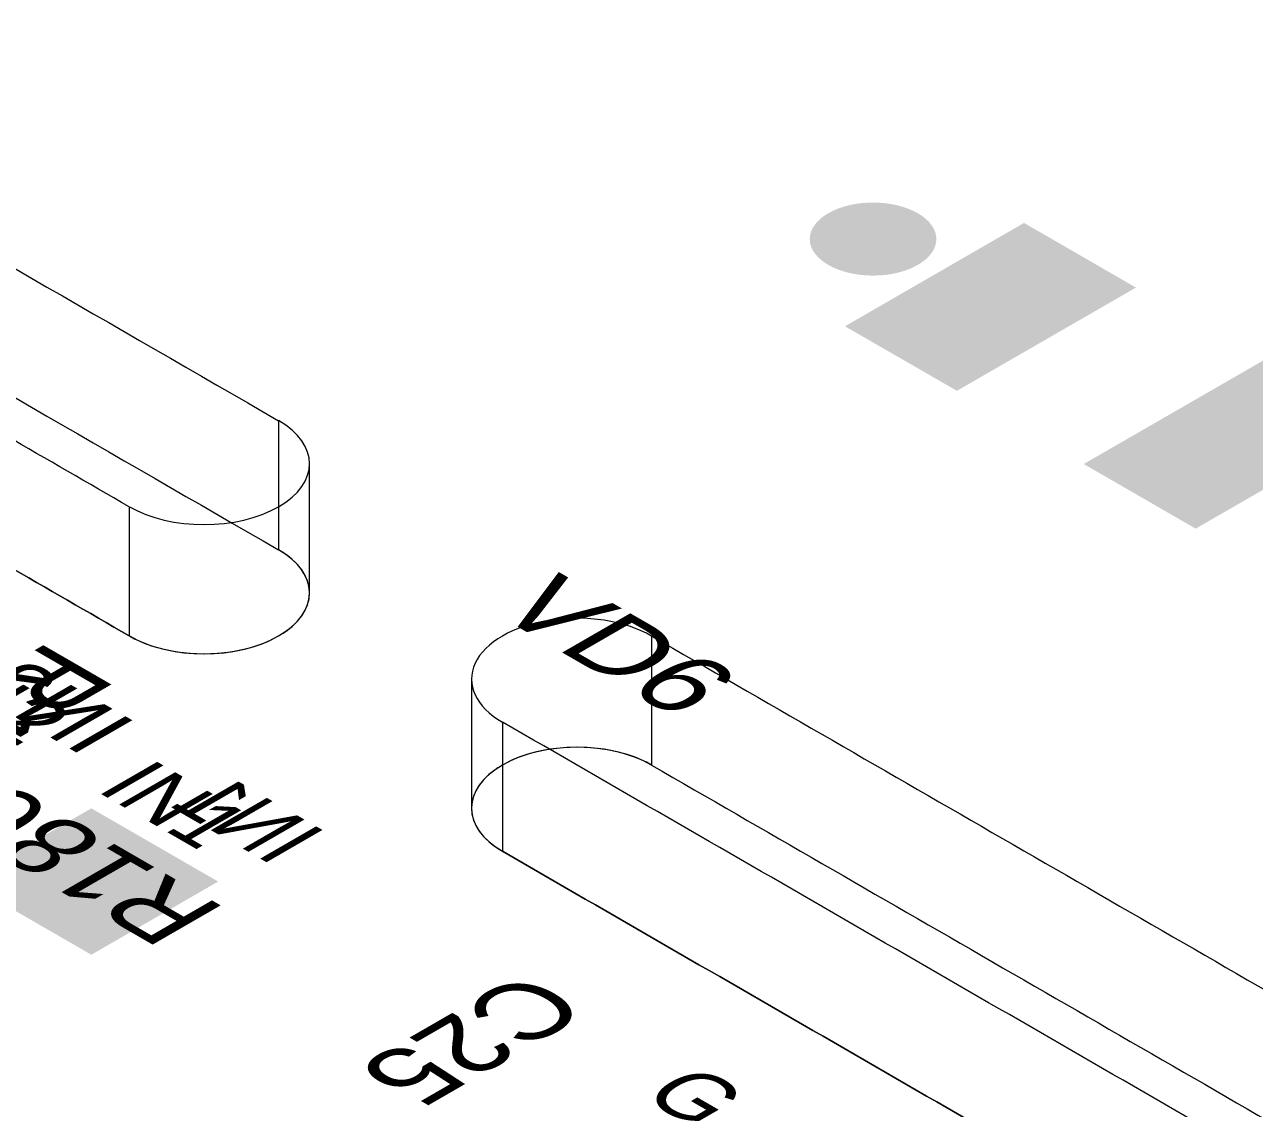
# Model space of a CAD drawing. Header units: millimetres. Extents: x -6 to 177, y -65 to 42.
# Drawn here: x 38.25 to 49.91, y -0.19 to 10.08 of the extents above; entities that cross this region are included whole.
import ezdxf

# ---------------------------------------------------------------- set-up
doc = ezdxf.new("R2010")
doc.units = ezdxf.units.MM
for name, color, linetype, true_color in [('Bottom Layer- Bottom', 7, 'Continuous', 0xffffff), ('Bottom Overlay- Bot Silk', 7, 'Continuous', 0xffffff), ('Bottom Solder- Bot Mask', 7, 'Continuous', 0xffffff), ('Multi-Layer', 7, 'Continuous', 0xffffff), ('Pad Holes', 7, 'Continuous', 0xffffff), ('Top Layer- Top', 7, 'Continuous', 0xffffff), ('Top Overlay- Top Silk', 7, 'Continuous', 0xffffff), ('Top Paste- Top Paste', 7, 'Continuous', 0xffffff), ('Top Solder- Top Mask', 7, 'Continuous', 0xffffff), ('Via Holes', 7, 'Continuous', 0xffffff)]:
    doc.layers.add(name, color=color, linetype=linetype, true_color=true_color)
doc.styles.add('Arial', font='')
doc.styles.get('Arial').set_extended_font_data('Arial')

# ---------------------------------------------------------------- blocks, each defined once
blk = doc.blocks.new('LED3528_311')
at = {"layer": 'Top Layer- Top', "linetype": 'Continuous', "lineweight": 18}
for points in [[(48.714, 7.59), (47.088, 6.651), (46.098, 7.223), (47.724, 8.162)], [(48.361, 5.917), (49.987, 6.856), (50.977, 6.284), (49.351, 5.345)]]:
    blk.add_hatch(color=7, dxfattribs=at).paths.add_polyline_path(points, flags=0)
at = {"layer": 'Top Paste- Top Paste', "linetype": 'Continuous', "lineweight": 18}
for points in [[(48.714, 7.59), (47.088, 6.651), (46.098, 7.223), (47.724, 8.162)], [(48.361, 5.917), (49.987, 6.856), (50.977, 6.284), (49.351, 5.345)]]:
    blk.add_hatch(color=7, dxfattribs=at).paths.add_polyline_path(points, flags=0)
at = {"layer": 'Top Solder- Top Mask', "linetype": 'Continuous', "lineweight": 18}
for points in [[(48.785, 7.59), (47.088, 6.611), (46.027, 7.223), (47.724, 8.203)], [(48.29, 5.917), (49.987, 6.896), (51.048, 6.284), (49.351, 5.304)]]:
    blk.add_hatch(color=7, dxfattribs=at).paths.add_polyline_path(points, flags=0)
blk = doc.blocks.new('PLS_8_B_219')
at = {"layer": 'Bottom Layer- Bottom', "linetype": 'Continuous', "lineweight": 18}
blk.add_hatch(color=7, dxfattribs=at).paths.add_polyline_path([(40.015, 1.958), (38.884, 1.304), (37.752, 1.958), (38.884, 2.611)], flags=0)
at = {"layer": 'Bottom Solder- Bot Mask', "linetype": 'Continuous', "lineweight": 18}
blk.add_hatch(color=7, dxfattribs=at).paths.add_polyline_path([(40.086, 1.958), (38.884, 1.264), (37.682, 1.958), (38.884, 2.652)], flags=0)
at = {"layer": 'Multi-Layer', "linetype": 'Continuous', "lineweight": 18}
blk.add_hatch(color=9, dxfattribs=at).paths.add_polyline_path([(40.015, 1.958), (38.884, 1.304), (37.752, 1.958), (38.884, 2.611)], flags=0)
at = {"layer": 'Pad Holes', "linetype": 'Continuous', "lineweight": 18}
h = blk.add_hatch(color=7, dxfattribs=at)
edge = h.paths.add_edge_path(flags=0)
edge.add_ellipse((38.884, 1.958), major_axis=(-0.5, 0), ratio=0.57735, start_angle=0, end_angle=360)
at = {"layer": 'Top Layer- Top', "linetype": 'Continuous', "lineweight": 18}
blk.add_hatch(color=7, dxfattribs=at).paths.add_polyline_path([(40.015, 1.958), (38.884, 1.304), (37.752, 1.958), (38.884, 2.611)], flags=0)
at = {"layer": 'Top Solder- Top Mask', "linetype": 'Continuous', "lineweight": 18}
blk.add_hatch(color=7, dxfattribs=at).paths.add_polyline_path([(40.086, 1.958), (38.884, 1.264), (37.682, 1.958), (38.884, 2.652)], flags=0)

msp = doc.modelspace()

# ---------------------------------------------------------------- hatches: boundary and pattern name
at = {"layer": 'Bottom Layer- Bottom', "linetype": 'Continuous', "lineweight": 18}
h = msp.add_hatch(color=7, dxfattribs=at)
edge = h.paths.add_edge_path(flags=0)
edge.add_ellipse((46.293, 8.05), major_axis=(-0.55, 0), ratio=0.57735, start_angle=0, end_angle=360)
at = {"layer": 'Bottom Solder- Bot Mask', "linetype": 'Continuous', "lineweight": 18}
h = msp.add_hatch(color=7, dxfattribs=at)
edge = h.paths.add_edge_path(flags=0)
edge.add_ellipse((46.293, 8.05), major_axis=(-0.6, 0), ratio=0.57735, start_angle=0, end_angle=360)
at = {"layer": 'Top Layer- Top', "linetype": 'Continuous', "lineweight": 18}
h = msp.add_hatch(color=7, dxfattribs=at)
edge = h.paths.add_edge_path(flags=0)
edge.add_ellipse((46.293, 8.05), major_axis=(-0.55, 0), ratio=0.57735, start_angle=0, end_angle=360)
at = {"layer": 'Top Solder- Top Mask', "linetype": 'Continuous', "lineweight": 18}
h = msp.add_hatch(color=7, dxfattribs=at)
edge = h.paths.add_edge_path(flags=0)
edge.add_ellipse((46.293, 8.05), major_axis=(-0.6, 0), ratio=0.57735, start_angle=0, end_angle=360)
at = {"layer": 'Via Holes', "linetype": 'Continuous', "lineweight": 18}
h = msp.add_hatch(color=7, dxfattribs=at)
edge = h.paths.add_edge_path(flags=0)
edge.add_ellipse((46.293, 8.05), major_axis=(-0.3, 0), ratio=0.57735, start_angle=0, end_angle=360)

# ---------------------------------------------------------------- linework, layer by layer
at = {"color": 252, "linetype": 'Continuous', "lineweight": 13}
for p, q in [((40.659, 6.328), (40.659, 5.103)), ((40.952, 4.695), (40.952, 5.92)), ((39.244, 5.511), (39.244, 4.287)), ((44.194, 4.287), (44.194, 3.062)), ((42.487, 3.878), (42.487, 2.654)), ((42.78, 3.47), (42.78, 2.245))]:
    msp.add_line(p, q, dxfattribs=at)
for centre, start_param, end_param in [((39.952, 5.92), 3.926991, 7.068583), ((39.952, 4.695), 3.926991, 7.068583), ((43.487, 3.878), 0.785398, 3.926991), ((43.487, 2.654), 0.785398, 3.926991)]:
    msp.add_ellipse(centre, major_axis=(1, 0), ratio=0.57735, start_param=start_param, end_param=end_param, dxfattribs=at)
at = {"color": 163, "linetype": 'Continuous', "lineweight": 18}
for centre, start_param, end_param in [((39.952, 4.695), 0.785398, 3.926991), ((43.487, 2.654), 3.926991, 7.068583)]:
    msp.add_ellipse(centre, major_axis=(-1, 0), ratio=0.57735, start_param=start_param, end_param=end_param, dxfattribs=at)
at = {"color": 252, "linetype": 'Continuous', "lineweight": 13}
for points, degree in [([(21.92, 17.146), (23.482, 16.245), (26.605, 14.442), (31.289, 11.737), (35.974, 9.032), (39.097, 7.229), (40.659, 6.328)], 3), ([(39.244, 5.511), (20.506, 16.33)], 1), ([(21.92, 15.922), (23.482, 15.02), (26.605, 13.217), (31.289, 10.512), (35.974, 7.808), (39.097, 6.005), (40.659, 5.103)], 3), ([(39.244, 4.287), (20.506, 15.105)], 1), ([(44.194, 4.287), (70.004, -10.614)], 1), ([(67.882, -11.023), (65.79, -9.815), (61.607, -7.4), (55.331, -3.776), (49.056, -0.153), (44.872, 2.262), (42.78, 3.47)], 3), ([(44.194, 3.062), (70.004, -11.839)], 1), ([(67.882, -12.247), (65.79, -11.04), (61.607, -8.624), (55.331, -5.001), (49.056, -1.378), (44.872, 1.038), (42.78, 2.245)], 3), ([(-6.364, 0.816), (2.946, -4.559), (21.567, -15.309), (49.497, -31.435), (77.428, -47.561), (96.049, -58.311), (105.359, -63.687)], 3)]:
    msp.add_open_spline(points, degree=degree, dxfattribs=at)
at = {"color": 163, "linetype": 'Continuous', "lineweight": 18}
for points, degree in [([(21.92, 15.922), (23.482, 15.02), (26.605, 13.217), (31.289, 10.512), (35.974, 7.808), (39.097, 6.005), (40.659, 5.103)], 3), ([(20.506, 15.105), (39.244, 4.287)], 1), ([(44.194, 3.062), (70.004, -11.839)], 1), ([(42.78, 2.245), (44.872, 1.038), (49.056, -1.378), (55.331, -5.001), (61.607, -8.624), (65.79, -11.04), (67.882, -12.247)], 3)]:
    msp.add_open_spline(points, degree=degree, dxfattribs=at)

# ---------------------------------------------------------------- block references
for name in ['PLS_8_B_219', 'LED3528_311']:
    msp.add_blockref(name, (0, 0), dxfattribs=at)

# ---------------------------------------------------------------- texts
at = {"layer": 'Bottom Overlay- Bot Silk', "color": 44, "linetype": 'Continuous', "lineweight": 13, "extrusion": (0, -0.816497, -0.57735), "char_height": 0.75, "attachment_point": 7, "text_direction": (-0.707107, 0.408248, -0.57735), "line_spacing_factor": 1.047437, "style": 'Arial'}
for s, insert in [('\\fArial|b0|i0;\\W0.9489;IN2', (38.807, 3.144, 0.086)), ('\\fArial|b0|i0;\\W0.8612;IN1', (40.603, 2.107, 0.086))]:
    msp.add_mtext(s, dxfattribs=dict(at, insert=insert))
at = {"layer": 'Top Overlay- Top Silk', "color": 2, "linetype": 'Continuous', "lineweight": 13, "extrusion": (0, 0.816497, 0.57735), "attachment_point": 7, "line_spacing_factor": 1.047437, "style": 'Arial'}
for s, insert, char_height, text_direction in [('\\fArial|b0|i0;\\W1.0109;VD6', (42.656, 4.518, 0.16), 0.912, (0.707107, -0.408248, 0.57735)), ('\\fArial|b0|i0;\\W0.9760;R187', (38.492, 4.246, -0.152), 0.912, (-0.707107, -0.408248, 0.57735)), ('\\fArial|b0|i0;\\W0.9489;IN2', (37.123, 3.858, 0.132), 0.75, (0.707107, -0.408248, 0.57735)), ('\\fArial|b0|i0;\\W0.8612;IN1', (38.919, 2.821, 0.132), 0.75, (0.707107, -0.408248, 0.57735)), ('\\fArial|b0|i0;\\W0.9763;R186', (40.191, 1.696, -0.152), 0.912, (-0.707107, 0.408248, -0.57735)), ('\\fArial|b0|i0;\\W0.9883;C25', (42.984, 1.115, -0.152), 0.912, (-0.707107, -0.408248, 0.57735)), ('\\fArial|b0|i0;\\W0.9375;G', (44.069, -0.081, 0.132), 0.75, (0.707107, -0.408248, 0.57735))]:
    msp.add_mtext(s, dxfattribs=dict(at, insert=insert, char_height=char_height, text_direction=text_direction))

doc.saveas('drawing.dxf')
